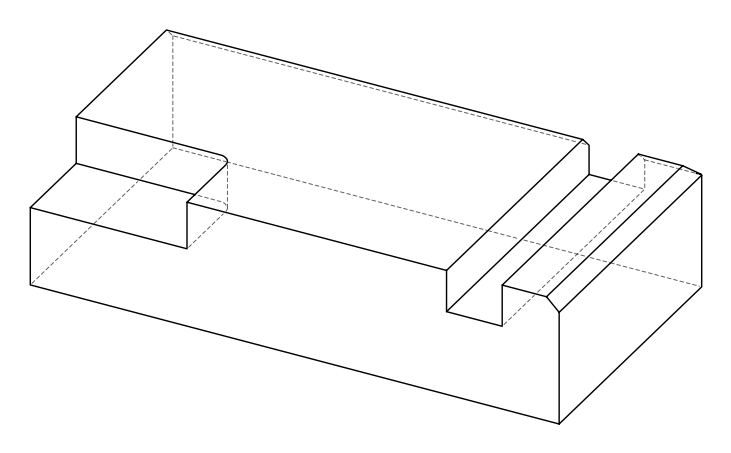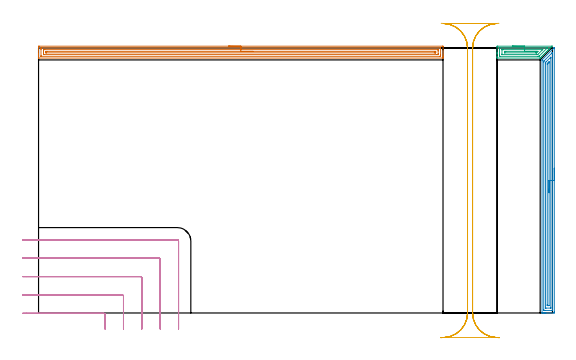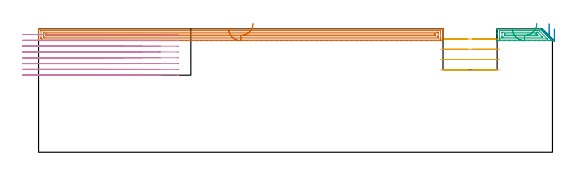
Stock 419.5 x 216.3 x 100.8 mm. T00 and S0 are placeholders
(PLAN: 5 operations, 2 tool changes, 36.5 min)
(1 AREA_MILL | FG_CHAMFER_SURFACE | UGT0205_001 | 10.77 min | 15804 mm3)
(2 AREA_MILL_1 | FG_CHAMFER_SURFACE_1 | UGT0205_001 | 6.99 min | 10812 mm3)
(3 AREA_MILL_2 | FG_CHAMFER_SURFACE_2 | UGT0205_001 | 1.49 min | 2084 mm3)
(4 MILL_CORNER_NOTCH_RECTANGULAR | CORNER_NOTCH_RECTANGULAR | UGT0201_094 | Follow Part, ap 5, ae 75% | 12.32 min | 327373 mm3)
(5 MILL_RECTANGULAR_SLOT | SLOT_RECTANGULAR | UGT0201_019 | Follow Part, ap 10, ae 75% | 4.92 min | 319084 mm3)
(TOOL UGT0205_001 | Chamfer Mill 20 x 3 x 45 deg. | D20 FL50 Z2)
(TOOL UGT0201_094 | End mill 20 mm | D20 FL38 Z4)
(TOOL UGT0201_019 | End mill 40 mm | D40 FL63 Z6)
(OP 1 AREA_MILL)
G17 G21 G94 G90
T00 M6
G54
G17 G0 G90 X155.1 Y217.8 S1061 M3
G43 Z110.8 H0
Z101.1
G94 G1 X155.138 Z100.228 F250.
X155.252 Z99.364
X155.441 Z98.512
X155.703 Z97.68
X156.037 Z96.874
X156.44 Z96.1
X156.909 Z95.364
X157.44 Z94.672
X158.029 Z94.029
X158.672 Z93.44
X159.364 Z92.909
X160.1 Z92.44
X160.874 Z92.037
X161.68 Z91.703
X162.512 Z91.441
X163.364 Z91.252
X164.228 Z91.138
X165.1 Z91.1
X329.575
X330.021 Y217.796 Z91.102
X330.19 Y217.792 Z91.106
X330.2 Y217.619 Z91.278
Y211.188 Z97.707
Y209.778 Z99.118
Y209.426 Z99.469
Y208.722 Z100.177
Y208.455 Z100.444
X330.196 Y208.102 Z100.789
X330.021 Y208.1 Z100.8
X0.176
X0.006 Y208.101 Z100.79
X0.004 Y208.102 Z100.789
X0. Y208.454 Z100.445
Y208.722 Z100.178
Y209.426 Z99.469
Y210.659 Z98.238
Y211.188 Z97.707
Y211.804 Z97.091
Y217.09 Z91.807
X0.003 Y217.355 Z91.543
X0.01 Y217.792 Z91.106
X0.178 Y217.796 Z91.102
X0.626 Y217.8 Z91.1
X165.1
Y216.386 Z92.514
X327.877 Y216.385 Z92.515
X328.163 Y216.38 Z92.52
X328.19 Y216.379 Z92.521
X328.194 Y216.356 Z92.544
X328.198 Y216.322 Z92.578
X328.199 Y216.289 Z92.611
X328.2 Y216.067 Z92.833
Y210.781 Z98.119
X328.198 Y210.307 Z98.593
X328.194 Y209.906 Z98.994
X328.179 Y209.521 Z99.379
X327.787 Y209.516 Z99.384
X327.697 Y209.515 Z99.385
X2.323
X2.037 Y209.52 Z99.38
X2.01 Y209.521 Z99.379
X2.006 Y209.544 Z99.356
X2.002 Y209.578 Z99.322
X2.001 Y209.611 Z99.289
X2. Y209.833 Z99.067
Y215.119 Z93.781
X2.002 Y215.593 Z93.307
X2.006 Y215.994 Z92.906
X2.021 Y216.379 Z92.521
X2.413 Y216.384 Z92.516
X2.503 Y216.385 Z92.515
X165.1 Y216.386 Z92.514
Y214.971 Z93.929
X325.736
X325.999 Y214.97 Z93.93
X326.087 Y214.968 Z93.932
X326.155 Y214.965 Z93.935
X326.19 Y214.961 Z93.939
X326.192 Y214.91 Z93.99
X326.197 Y214.712 Z94.188
X326.2 Y214.514 Z94.386
Y213.831 Z95.069
Y211.871 Z97.029
X326.197 Y211.188 Z97.712
X326.194 Y210.996 Z97.904
X326.187 Y210.935 Z97.965
X326.13 Y210.933 Z97.967
X325.999 Y210.931 Z97.969
X325.368 Y210.929 Z97.971
X325.105 Y210.928 Z97.972
X4.464 Y210.929 Z97.971
X4.201 Y210.93 Z97.97
X4.113 Y210.932 Z97.968
X4.045 Y210.935 Z97.965
X4.01 Y210.939 Z97.961
X4.008 Y210.99 Z97.91
X4.003 Y211.188 Z97.712
X4. Y211.386 Z97.514
Y212.069 Z96.831
Y214.029 Z94.871
X4.003 Y214.712 Z94.188
X4.006 Y214.904 Z93.996
X4.013 Y214.965 Z93.935
X4.07 Y214.967 Z93.933
X4.201 Y214.969 Z93.931
X4.832 Y214.971 Z93.929
X5.095
X165.1
Y213.557 Z95.343
X323.596
X324.061 Y213.553 Z95.347
X324.161 Y213.55 Z95.35
X324.19 Y213.54 Z95.36
X324.194 Y213.492 Z95.408
X324.197 Y213.386 Z95.514
X324.2 Y212.961 Z95.939
X324.197 Y212.515 Z96.385
X324.194 Y212.407 Z96.493
X324.19 Y212.358 Z96.542
X324.138 Y212.35 Z96.55
X323.93 Y212.346 Z96.554
X323.317 Y212.343 Z96.557
X323.04
X6.604
X6.139 Y212.347 Z96.553
X6.039 Y212.35 Z96.55
X6.01 Y212.36 Z96.54
X6.006 Y212.408 Z96.492
X6.003 Y212.514 Z96.386
X6. Y212.939 Z95.961
X6.003 Y213.385 Z95.515
X6.006 Y213.493 Z95.407
X6.01 Y213.542 Z95.358
X6.062 Y213.55 Z95.35
X6.27 Y213.554 Z95.346
X6.883 Y213.557 Z95.343
X7.16
X165.1
X165.972 Z95.381
X166.837 Z95.495
X167.688 Z95.683
X168.52 Z95.946
X169.326 Z96.28
X170.1 Z96.682
X170.836 Z97.151
X171.528 Z97.682
X172.171 Z98.272
X172.761 Z98.915
X173.292 Z99.607
X173.76 Z100.343
X174.163 Z101.117
X174.497 Z101.923
X174.759 Z102.755
X174.948 Z103.606
X175.062 Z104.471
X175.1 Z105.343
G0 Z110.8
M5
M2
(OP 2 AREA_MILL_1)
G17 G21 G94 G90
T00 M6
G54
G17 G0 G90 X421. Y118.15 S1061 M3
G43 Z110.8 H0
Z100.8
G94 G1 Y118.112 Z99.928 F250.
Y117.998 Z99.064
Y117.809 Z98.212
Y117.547 Z97.38
Y117.213 Z96.574
Y116.81 Z95.8
Y116.341 Z95.064
Y115.81 Z94.372
Y115.221 Z93.729
Y114.578 Z93.14
Y113.886 Z92.609
Y113.15 Z92.14
Y112.376 Z91.737
Y111.57 Z91.403
Y110.738 Z91.141
Y109.886 Z90.952
Y109.022 Z90.838
Y108.15 Z90.8
Y0.941
X420.999 Y0.606 Z90.801
X420.994 Y0.054 Z90.804
X420.991 Y0.008 Z90.806
X420.444 Y0. Z91.353
X414.222 Z97.572
X413.651 Z98.146
X413.333 Z98.463
X412.762 Z99.034
X412.444 Z99.351
X411.397 Z100.402
X411.038 Y0.007 Z100.753
X411.003 Y0.01 Z100.788
X411. Y0.16 Z100.8
Y205.877
X411.004 Y206.595 Z100.789
X411.103 Y206.703 Z100.696
X420.57 Y216.172 Z91.227
X420.631 Y216.234 Z91.163
X420.684 Y216.275 Z91.108
X420.745 Y216.291 Z91.047
X420.825 Y216.299 Z90.968
X420.998 Y216.3 Z90.798
X421. Y216.14 Z90.8
Y108.15
X419.586 Z92.214
X419.585 Y2.391 Z92.215
X419.584 Y2.362 Z92.216
X419.556 Y2.01 Z92.244
X419.055 Y2.001 Z92.745
X413.333 Y2. Z98.467
X412.832 Y2.001 Z98.968
X412.444 Y2.01 Z99.356
X412.416 Y2.391 Z99.384
X412.415 Y2.421 Z99.385
Y204.984
Y205.014
X412.444 Y205.583 Z99.356
X412.587 Y205.734 Z99.213
X412.726 Y205.877 Z99.074
X418.974 Y212.124 Z92.826
X419.267 Y212.414 Z92.533
X419.556 Y212.694 Z92.244
X419.585 Y212.124 Z92.215
Y212.094
X419.586 Y108.15 Z92.214
X418.172 Z93.628
X418.171 Y4.176 Z93.629
X418.17 Y4.077 Z93.63
X418.168 Y4.029 Z93.632
X418.166 Y4.012 Z93.634
X418.127 Y4.009 Z93.673
X417.952 Y4.001 Z93.848
X414.222 Y4. Z97.578
X414.047 Y4.002 Z97.753
X413.931 Y4.005 Z97.869
X413.843 Y4.01 Z97.957
X413.835 Y4.046 Z97.965
X413.833 Y4.176 Z97.967
X413.829 Y4.57 Z97.971
Y203.594
X413.831 Y204.092 Z97.969
X413.835 Y204.481 Z97.965
X413.841 Y204.531 Z97.959
X413.869 Y204.563 Z97.931
X413.947 Y204.645 Z97.853
X414.222 Y204.923 Z97.578
X417.853 Y208.554 Z93.947
X417.981 Y208.677 Z93.819
X418.148 Y208.837 Z93.652
X418.164 Y208.554 Z93.636
X418.168 Y208.395 Z93.632
X418.171 Y208.159 Z93.629
X418.172 Y108.15 Z93.628
X416.757 Z95.043
Y6.093
X416.756 Y6.042 Z95.044
X416.753 Y6.016 Z95.047
X416.751 Y6.01 Z95.049
X416.743 Y6.007 Z95.057
X416.637 Y6.002 Z95.163
X416.425 Y6.001 Z95.375
X415.961 Y6. Z95.839
X415.56 Y6.002 Z96.24
X415.36 Y6.006 Z96.44
X415.261 Y6.01 Z96.539
X415.249 Y6.016 Z96.551
X415.247 Y6.032 Z96.553
X415.245 Y6.068 Z96.555
X415.243 Y6.721 Z96.557
Y6.853
Y203.067
X415.244 Y203.199 Z96.556
X415.247 Y203.389 Z96.553
X415.25 Y203.48 Z96.55
X415.304 Y203.543 Z96.496
X415.478 Y203.723 Z96.322
X415.84 Y204.092 Z95.96
X415.92 Y204.172 Z95.88
X416.366 Y204.617 Z95.434
X416.735 Y204.984 Z95.065
X416.74 Y204.985 Z95.06
X416.75 Y204.984 Z95.05
X416.757 Y204.092 Z95.043
Y108.15
Y107.278 Z95.081
Y106.413 Z95.195
Y105.562 Z95.383
Y104.73 Z95.646
Y103.924 Z95.98
Y103.15 Z96.382
Y102.414 Z96.851
Y101.722 Z97.382
Y101.079 Z97.972
Y100.49 Z98.615
Y99.958 Z99.307
Y99.49 Z100.043
Y99.087 Z100.817
Y98.753 Z101.622
Y98.491 Z102.454
Y98.302 Z103.306
Y98.188 Z104.171
Y98.15 Z105.043
G0 Z110.8
M5
M2
(OP 3 AREA_MILL_2)
G17 G21 G94 G90
T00 M6
G54
G17 G0 G90 X386.75 Y217.8 S1061 M3
G43 Z110.8 H0
Z101.1
G94 G1 X386.788 Z100.228 F250.
X386.902 Z99.364
X387.091 Z98.512
X387.353 Z97.68
X387.687 Z96.874
X388.09 Z96.1
X388.558 Z95.364
X389.089 Z94.672
X389.679 Z94.029
X390.322 Z93.44
X391.014 Z92.909
X391.75 Z92.44
X392.524 Z92.037
X393.33 Z91.703
X394.162 Z91.441
X395.013 Z91.252
X395.878 Z91.138
X396.75 Z91.1
X419.197 Y217.799 Z91.101
Y217.797 Z91.103
X418.756 Y217.355 Z91.542
X418.284 Y216.884 Z92.016
X417.875 Y216.474 Z92.423
X417.369 Y215.969 Z92.931
X416.994 Y215.593 Z93.304
X416.818 Y215.418 Z93.482
X416.643 Y215.243 Z93.656
X416.113 Y214.712 Z94.186
X415.926 Y214.526 Z94.374
X415.794 Y214.393 Z94.506
X415.673 Y214.271 Z94.626
X415.629 Y214.228 Z94.67
X414.944 Y213.544 Z95.356
X414.792 Y213.39 Z95.506
X414.737 Y213.336 Z95.562
X414.094 Y212.694 Z96.206
X413.911 Y212.51 Z96.387
X413.25 Y211.85 Z97.05
X413.03 Y211.629 Z97.268
X412.394 Y210.994 Z97.905
X412.358 Y210.958 Z97.941
X412.149 Y210.748 Z98.149
X411.545 Y210.145 Z98.755
X411.467 Y210.066 Z98.833
X411.268 Y209.867 Z99.03
X410.695 Y209.295 Z99.605
X410.575 Y209.174 Z99.724
X410.387 Y208.986 Z99.911
X409.845 Y208.445 Z100.455
X409.683 Y208.282 Z100.616
X409.503 Y208.103 Z100.792
X409.498 Y208.102
X409.237 Y208.1 Z100.8
X374.452
X374.31 Y208.106 Z100.793
X374.3 Y208.403 Z100.496
Y208.825 Z100.074
Y209.426 Z99.469
Y211.488 Z97.409
Y212.069 Z96.826
Y212.66 Z96.236
Y217.065 Z91.832
X374.303 Y217.355 Z91.542
X374.309 Y217.791 Z91.106
X374.452 Y217.796 Z91.102
X374.898 Y217.8 Z91.1
X396.75
Y216.386 Z92.514
X415.124 Y216.385 Z92.515
X415.29 Y216.38 Z92.52
X415.318 Y216.379 Z92.521
X415.316 Y216.373 Z92.527
X415.305 Y216.359 Z92.541
X415.23 Y216.281 Z92.619
X408.791 Y209.841 Z99.059
X408.579 Y209.635 Z99.265
X408.478 Y209.54 Z99.36
X408.447 Y209.521 Z99.379
X408.4 Y209.519 Z99.381
X408.3 Y209.517 Z99.383
X407.899 Y209.514 Z99.386
X407.81
X376.682 Y209.515 Z99.385
X376.591 Y209.516 Z99.384
X376.325 Y209.521 Z99.379
X376.31 Y209.607 Z99.293
X376.303 Y209.8 Z99.1
X376.301 Y210.307 Z98.593
X376.3 Y210.684 Z98.216
X376.301 Y215.593 Z93.307
X376.302 Y215.968 Z92.932
X376.31 Y216.347 Z92.553
X376.315 Y216.38 Z92.52
X376.332 Y216.381 Z92.519
X376.381 Y216.384 Z92.516
X376.481 Y216.385 Z92.515
X376.682 Y216.386 Z92.514
X396.75
Y214.972 Z93.928
X411.29 Y214.971 Z93.929
X411.467 Y214.968 Z93.932
Y214.966 Z93.934
X407.687 Y211.188 Z97.712
X407.457 Y210.967 Z97.933
X407.422 Y210.935 Z97.965
X407.357 Y210.932 Z97.968
X407.269 Y210.93 Z97.97
X407.007 Y210.929 Z97.971
X406.378 Y210.928 Z97.972
X378.728 Y210.929 Z97.971
X378.466 Y210.93 Z97.97
X378.378 Y210.932 Z97.968
X378.317 Y210.935 Z97.965
X378.31 Y211.025 Z97.875
X378.303 Y211.188 Z97.712
X378.3 Y211.351 Z97.549
X378.301 Y214.874 Z94.026
X378.306 Y214.93 Z93.97
X378.311 Y214.965 Z93.935
X378.335 Y214.967 Z93.933
X378.466 Y214.969 Z93.931
X379.095 Y214.971 Z93.929
X379.358 Y214.972 Z93.928
X396.75
Y213.557 Z95.343
X407.284
X407.487 Y213.556 Z95.344
X407.541 Y213.554 Z95.346
X407.58 Y213.551 Z95.349
X407.573 Y213.534 Z95.366
X407.503 Y213.455 Z95.445
X407.447 Y213.397 Z95.503
X407.231 Y213.18 Z95.72
X407.007 Y212.956 Z95.944
X406.558 Y212.513 Z96.387
X406.406 Y212.366 Z96.534
X406.38 Y212.349 Z96.551
X406.345 Y212.347 Z96.553
X406.269 Y212.344 Z96.556
X406.115 Y212.343 Z96.557
X405.838
X380.863 Y212.344 Z96.556
X380.415 Y212.348 Z96.552
X380.313 Y212.35 Z96.55
X380.308 Y212.527 Z96.373
X380.3 Y212.9 Z96.
X380.302 Y213.469 Z95.431
X380.305 Y213.521 Z95.379
X380.309 Y213.543 Z95.357
X380.325 Y213.55 Z95.35
X380.53 Y213.554 Z95.346
X381.141 Y213.557 Z95.343
X381.418
X396.75
X397.621 Z95.381
X398.486 Z95.495
X399.338 Z95.683
X400.17 Z95.946
X400.976 Z96.28
X401.75 Z96.682
X402.486 Z97.151
X403.178 Z97.682
X403.821 Z98.272
X404.41 Z98.915
X404.941 Z99.607
X405.41 Z100.343
X405.813 Z101.116
X406.147 Z101.922
X406.409 Z102.754
X406.598 Z103.606
X406.712 Z104.471
X406.75 Z105.343
G0 Z110.8
M5
M2
(OP 4 MILL_CORNER_NOTCH_RECTANGULAR)
G17 G21 G94 G90
T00 M6
G54
G17 G0 G90 X54.3 Y-13. S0 M3
G43 Z110.8 H0
Z96.062
G94 G1 Y-10. F250.
Y-1.294 F500.
G3 X53.306 Y-0.3 R1.
G1 X-9.996
X-12.996 F250.
G0 Z110.8
X69.3 Y-13.
Z96.062
G1 Y-10.
Y13.706 F500.
G3 X68.306 Y14.7 R1.
G1 X-10.
X-13. F250.
G0 Z110.8
X84.3 Y-13.
Z96.062
G1 Y-10.
Y28.705 F500.
G3 X83.305 Y29.7 R1.
G1 X-10.
X-13. F250.
G0 Z110.8
X99.3 Y-13.
Z96.062
G1 Y-10.
Y43.705 F500.
G3 X98.305 Y44.7 R1.
G1 X-10.
X-13. F250.
G0 Z110.8
X114.3 Y-13.
Z96.062
G1 Y-10.
Y58.6 F500.
G3 X113.2 Y59.7 R1.1
G1 X-10.
X-13. F250.
G0 Z110.8
X54.3 Y-13.
Z91.325
G1 Y-10.
Y-1.294 F500.
G3 X53.306 Y-0.3 R1.
G1 X-9.996
X-12.996 F250.
G0 Z110.8
X69.3 Y-13.
Z91.325
G1 Y-10.
Y13.706 F500.
G3 X68.306 Y14.7 R1.
G1 X-10.
X-13. F250.
G0 Z110.8
X84.3 Y-13.
Z91.325
G1 Y-10.
Y28.705 F500.
G3 X83.305 Y29.7 R1.
G1 X-10.
X-13. F250.
G0 Z110.8
X99.3 Y-13.
Z91.325
G1 Y-10.
Y43.705 F500.
G3 X98.305 Y44.7 R1.
G1 X-10.
X-13. F250.
G0 Z110.8
X114.3 Y-13.
Z91.325
G1 Y-10.
Y58.6 F500.
G3 X113.2 Y59.7 R1.1
G1 X-10.
X-13. F250.
G0 Z110.8
X54.3 Y-13.
Z86.587
G1 Y-10.
Y-1.294 F500.
G3 X53.306 Y-0.3 R1.
G1 X-9.995
X-12.995 F250.
G0 Z110.8
X69.3 Y-13.
Z86.587
G1 Y-10.
Y13.706 F500.
G3 X68.306 Y14.7 R1.
G1 X-10.
X-13. F250.
G0 Z110.8
X84.3 Y-13.
Z86.587
G1 Y-10.
Y28.705 F500.
G3 X83.305 Y29.7 R1.
G1 X-10.
X-13. F250.
G0 Z110.8
X99.3 Y-13.
Z86.587
G1 Y-10.
Y43.705 F500.
G3 X98.305 Y44.7 R1.
G1 X-10.
X-13. F250.
G0 Z110.8
X114.3 Y-13.
Z86.587
G1 Y-10.
Y58.6 F500.
G3 X113.2 Y59.7 R1.1
G1 X-10.
X-13. F250.
G0 Z110.8
X54.3 Y-13.
Z81.85
G1 Y-10.
Y-1.294 F500.
G3 X53.306 Y-0.3 R1.
G1 X-9.995
X-12.995 F250.
G0 Z110.8
X69.3 Y-13.
Z81.85
G1 Y-10.
Y13.706 F500.
G3 X68.306 Y14.7 R1.
G1 X-10.
X-13. F250.
G0 Z110.8
X84.3 Y-13.
Z81.85
G1 Y-10.
Y28.705 F500.
G3 X83.305 Y29.7 R1.
G1 X-10.
X-13. F250.
G0 Z110.8
X99.3 Y-13.
Z81.85
G1 Y-10.
Y43.705 F500.
G3 X98.305 Y44.7 R1.
G1 X-10.
X-13. F250.
G0 Z110.8
X114.3 Y-13.
Z81.85
G1 Y-10.
Y58.6 F500.
G3 X113.2 Y59.7 R1.1
G1 X-10.
X-13. F250.
G0 Z110.8
X54.3 Y-13.
Z77.112
G1 Y-10.
Y-1.294 F500.
G3 X53.306 Y-0.3 R1.
G1 X-9.995
X-12.995 F250.
G0 Z110.8
X69.3 Y-13.
Z77.112
G1 Y-10.
Y13.706 F500.
G3 X68.306 Y14.7 R1.
G1 X-10.
X-13. F250.
G0 Z110.8
X84.3 Y-13.
Z77.112
G1 Y-10.
Y28.705 F500.
G3 X83.305 Y29.7 R1.
G1 X-10.
X-13. F250.
G0 Z110.8
X99.3 Y-13.
Z77.112
G1 Y-10.
Y43.705 F500.
G3 X98.305 Y44.7 R1.
G1 X-10.
X-13. F250.
G0 Z110.8
X114.3 Y-13.
Z77.112
G1 Y-10.
Y58.6 F500.
G3 X113.2 Y59.7 R1.1
G1 X-10.
X-13. F250.
G0 Z110.8
X54.3 Y-13.
Z72.375
G1 Y-10.
Y-1.294 F500.
G3 X53.306 Y-0.3 R1.
G1 X-9.995
X-12.995 F250.
G0 Z110.8
X69.3 Y-13.
Z72.375
G1 Y-10.
Y13.706 F500.
G3 X68.306 Y14.7 R1.
G1 X-10.
X-13. F250.
G0 Z110.8
X84.3 Y-13.
Z72.375
G1 Y-10.
Y28.705 F500.
G3 X83.305 Y29.7 R1.
G1 X-10.
X-13. F250.
G0 Z110.8
X99.3 Y-13.
Z72.375
G1 Y-10.
Y43.705 F500.
G3 X98.305 Y44.7 R1.
G1 X-10.
X-13. F250.
G0 Z110.8
X114.3 Y-13.
Z72.375
G1 Y-10.
Y58.6 F500.
G3 X113.2 Y59.7 R1.1
G1 X-10.
X-13. F250.
G0 Z110.8
X54.3 Y-13.
Z67.637
G1 Y-10.
Y-1.294 F500.
G3 X53.306 Y-0.3 R1.
G1 X-9.995
X-12.995 F250.
G0 Z110.8
X69.3 Y-13.
Z67.637
G1 Y-10.
Y13.706 F500.
G3 X68.306 Y14.7 R1.
G1 X-10.
X-13. F250.
G0 Z110.8
X84.3 Y-13.
Z67.637
G1 Y-10.
Y28.705 F500.
G3 X83.305 Y29.7 R1.
G1 X-10.
X-13. F250.
G0 Z110.8
X99.3 Y-13.
Z67.637
G1 Y-10.
Y43.705 F500.
G3 X98.305 Y44.7 R1.
G1 X-10.
X-13. F250.
G0 Z110.8
X114.3 Y-13.
Z67.637
G1 Y-10.
Y58.6 F500.
G3 X113.2 Y59.7 R1.1
G1 X-10.
X-13. F250.
G0 Z110.8
X54.3 Y-13.
Z62.9
G1 Y-10.
Y-1.294 F500.
G3 X53.306 Y-0.3 R1.
G1 X-9.995
X-12.995 F250.
G0 Z110.8
X69.3 Y-13.
Z62.9
G1 Y-10.
Y13.706 F500.
G3 X68.306 Y14.7 R1.
G1 X-10.
X-13. F250.
G0 Z110.8
X84.3 Y-13.
Z62.9
G1 Y-10.
Y28.705 F500.
G3 X83.305 Y29.7 R1.
G1 X-10.
X-13. F250.
G0 Z110.8
X99.3 Y-13.
Z62.9
G1 Y-10.
Y43.705 F500.
G3 X98.305 Y44.7 R1.
G1 X-10.
X-13. F250.
G0 Z110.8
X114.3 Y-13.
Z62.9
G1 Y-10.
Y58.6 F500.
G3 X113.2 Y59.7 R1.1
G1 X-10.
X-13. F250.
G0 Z110.8
M5
M2
(OP 5 MILL_RECTANGULAR_SLOT)
G17 G21 G94 G90
T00 M6
G54
G17 G0 G90 X328.678 Y236.466 S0 M3
G43 Z110.8 H0
Z92.425
G94 G1 X331.67 Y236.246 F250.
G2 X350.2 Y216.3 R20. F500.
G1 Y0.
G2 X331.295 Y-19.97 R20.
G1 Y-20.
X373.205
Y-19.97
G2 X354.3 Y0. R20.
G1 Y216.3
G2 X372.836 Y236.246 R20.
G1 X375.828 Y236.466 F250.
G0 Z110.8
X376.2 Y-20.134
Z84.05
G1 X373.205 Y-19.97
G2 X354.3 Y0. R20. F500.
G1 Y216.3
G2 X373.668 Y236.29 R20.
G1 X330.832
G2 X350.2 Y216.3 R20.
G1 Y0.
G2 X331.295 Y-19.97 R20.
G1 X328.3 Y-20.134 F250.
G0 X376.2 Z75.675
G1 X373.205 Y-19.97
G2 X354.3 Y0. R20. F500.
G1 Y216.3
G2 X373.668 Y236.29 R20.
G1 X330.832
G2 X350.2 Y216.3 R20.
G1 Y0.
G2 X331.295 Y-19.97 R20.
G1 X328.3 Y-20.134 F250.
G0 X376.2 Z67.3
G1 X373.205 Y-19.97
G2 X354.3 Y0. R20. F500.
G1 Y216.3
G2 X373.668 Y236.29 R20.
G1 X330.832
G2 X350.2 Y216.3 R20.
G1 Y0.
G2 X331.295 Y-19.97 R20.
G1 X328.3 Y-20.134 F250.
G0 Z110.8
M5
M2
